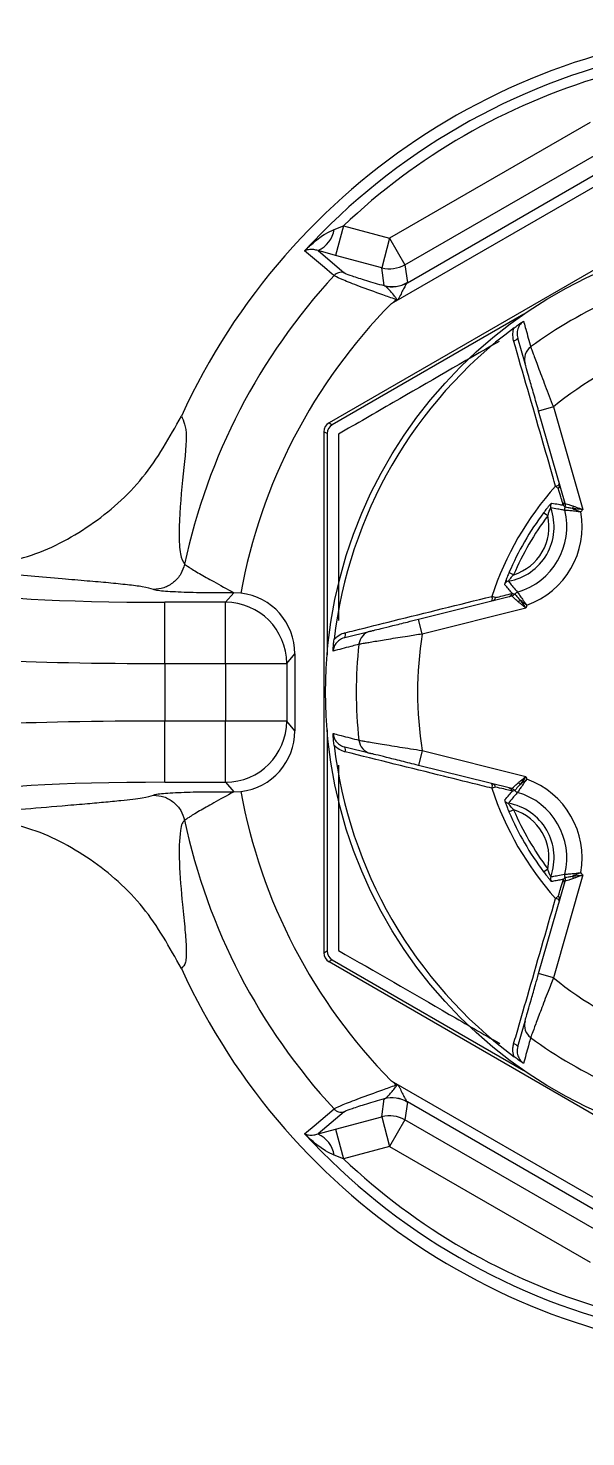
# Model space of a CAD drawing. Extents: x 6 to 134, y 3 to 97.
# Drawn here: x 128.106 to 128.651, y 40.088 to 41.467 of the extents above; entities that cross this region are included whole.
import ezdxf

# ---------------------------------------------------------------- set-up
doc = ezdxf.new("R2010")
doc.units = 0
doc.header["$MEASUREMENT"] = 0
doc.layers.add('OBJECT', color=7, linetype='CONTINUOUS')

msp = doc.modelspace()

# ---------------------------------------------------------------- linework, layer by layer
at = {"layer": 'OBJECT'}
for p, q in [((128.6554, 41.3741), (128.4593, 41.2609)), ((128.4743, 41.2349), (128.6704, 41.3481)), ((128.8416, 41.3351), (128.4, 41.0801)), ((128.7103, 41.3407), (128.4608, 41.1967)), ((128.4766, 41.2173), (128.6845, 41.3374)), ((128.405, 41.2696), (128.4141, 41.273)), ((128.4141, 41.273), (128.4063, 41.2441)), ((128.4141, 41.273), (128.4593, 41.2609)), ((128.4593, 41.2609), (128.4516, 41.2319)), ((128.4593, 41.2609), (128.4743, 41.2349)), ((128.3893, 41.2488), (128.4148, 41.2272)), ((128.4063, 41.2441), (128.3893, 41.2488)), ((128.4516, 41.2319), (128.4063, 41.2441)), ((128.4539, 41.2145), (128.4516, 41.2319)), ((128.4743, 41.2349), (128.4766, 41.2175)), ((128.4541, 41.2144), (128.4539, 41.2145)), ((128.4766, 41.2175), (128.4766, 41.2173)), ((128.4663, 41.2001), (128.4658, 41.2008)), ((128.5906, 41.1866), (128.4031, 41.0783)), ((128.5918, 41.1383), (128.5847, 41.1631)), ((128.6195, 41.0959), (128.6051, 41.0918)), ((128.6311, 41.0012), (128.6051, 41.0918)), ((128.6195, 41.0959), (128.6484, 40.9953)), ((128.395, 41.0715), (128.395, 40.5615)), ((128.3981, 41.0697), (128.395, 41.0715)), ((128.4, 41.0801), (128.4031, 41.0783)), ((128.3981, 41.0697), (128.3981, 40.8532)), ((128.6244, 41.0158), (128.6217, 41.0183)), ((128.614, 40.9892), (128.61, 40.9922)), ((128.6309, 40.9978), (128.6309, 40.9978)), ((128.6311, 41.0012), (128.6311, 41.0011)), ((128.5761, 40.9336), (128.5807, 40.9316)), ((128.3067, 40.914), (128.2987, 40.9046)), ((128.3137, 40.9136), (128.3067, 40.914)), ((128.4875, 40.888), (128.5789, 40.9108)), ((128.5629, 40.9092), (128.5594, 40.9104)), ((128.579, 40.9108), (128.5789, 40.9108)), ((128.5817, 40.9127), (128.5818, 40.9127)), ((128.2392, 40.8447), (128.2392, 40.9046)), ((128.2987, 40.9046), (128.2392, 40.9046)), ((128.2987, 40.8447), (128.2987, 40.9046)), ((128.5926, 40.8988), (128.4911, 40.8735)), ((128.4911, 40.8735), (128.4875, 40.888)), ((128.4155, 40.8701), (128.4405, 40.8763)), ((128.3586, 40.8447), (128.3666, 40.8541)), ((128.3666, 40.8541), (128.3666, 40.7789)), ((128.2392, 40.8447), (128.2987, 40.8447)), ((128.2392, 40.8447), (128.2392, 40.7883)), ((128.2987, 40.8447), (128.2987, 40.7883)), ((128.2987, 40.8447), (128.3586, 40.8447)), ((128.3586, 40.8447), (128.3586, 40.7883)), ((128.2987, 40.7883), (128.2392, 40.7883)), ((128.2392, 40.7284), (128.2392, 40.7883)), ((128.3586, 40.7883), (128.2987, 40.7883)), ((128.2987, 40.7284), (128.2987, 40.7883)), ((128.3666, 40.7789), (128.3586, 40.7883)), ((128.3981, 40.7798), (128.3981, 40.5633)), ((128.4405, 40.7567), (128.4155, 40.7629)), ((128.4911, 40.7595), (128.4875, 40.745)), ((128.4911, 40.7595), (128.5926, 40.7342)), ((128.5789, 40.7222), (128.4875, 40.745)), ((128.2392, 40.7284), (128.2987, 40.7284)), ((128.2987, 40.7284), (128.3067, 40.719)), ((128.3067, 40.719), (128.3137, 40.7194)), ((128.5629, 40.7238), (128.5594, 40.7226)), ((128.5789, 40.7222), (128.579, 40.7222)), ((128.5818, 40.7203), (128.5817, 40.7203)), ((128.5807, 40.7014), (128.5761, 40.6994)), ((128.6051, 40.5412), (128.6311, 40.6318)), ((128.61, 40.6408), (128.614, 40.6438)), ((128.6484, 40.6377), (128.6195, 40.5371)), ((128.6309, 40.6352), (128.6309, 40.6352)), ((128.6311, 40.6319), (128.6311, 40.6318)), ((128.6244, 40.6172), (128.6217, 40.6147)), ((128.395, 40.5615), (128.3981, 40.5633)), ((128.4031, 40.5547), (128.4, 40.5529)), ((128.4, 40.5529), (128.8416, 40.2979)), ((128.4031, 40.5547), (128.5906, 40.4464)), ((128.6195, 40.5371), (128.6051, 40.5412)), ((128.5847, 40.4699), (128.5918, 40.4947)), ((128.4608, 40.4363), (128.7103, 40.2923)), ((128.4658, 40.4322), (128.4663, 40.4329)), ((128.4516, 40.4011), (128.4539, 40.4185)), ((128.4539, 40.4185), (128.4541, 40.4186)), ((128.4766, 40.4155), (128.4743, 40.3981)), ((128.6845, 40.2956), (128.4766, 40.4157)), ((128.4766, 40.4157), (128.4766, 40.4155)), ((128.4148, 40.4058), (128.3893, 40.3842)), ((128.4063, 40.3889), (128.4516, 40.4011)), ((128.4516, 40.4011), (128.4593, 40.3721)), ((128.4743, 40.3981), (128.4593, 40.3721)), ((128.6704, 40.2849), (128.4743, 40.3981)), ((128.3893, 40.3842), (128.4063, 40.3889)), ((128.4063, 40.3889), (128.4141, 40.36)), ((128.4593, 40.3721), (128.4141, 40.36)), ((128.4593, 40.3721), (128.6554, 40.2589)), ((128.4141, 40.36), (128.405, 40.3634))]:
    msp.add_line(p, q, dxfattribs=at)
at = {"layer": 'OBJECT', "flags": 128}
for points in [[(128.4049, 41.2243), (128.403, 41.2259), (128.3956, 41.2322), (128.3761, 41.2486)], [(128.3761, 40.3844), (128.378, 40.386), (128.3855, 40.3923), (128.4049, 40.4087)]]:
    msp.add_lwpolyline(points, dxfattribs=at)
at = {"layer": 'OBJECT'}
msp.add_circle((128.8466, 40.8165), 0.45, dxfattribs=at)
for centre, radius, start, end in [((128.8466, 40.8165), 0.65, 24.5823, 155.4177), ((128.8466, 40.8165), 0.6388, 102.5667, 137.4333), ((128.8466, 40.8165), 0.6289, 106.5431, 133.4569), ((128.378, 41.2737), 0.0273, 294.4858, 351.3723), ((128.8466, 40.8165), 0.6012, 137.2855, 167.9698), ((128.4122, 41.2176), 0.01, 75.4483, 137.4166), ((128.4593, 41.261), 0.03, 255.0672, 299.9328), ((128.4616, 41.2435), 0.03, 255.0672, 299.9328), ((128.4617, 41.2434), 0.03, 255.361, 299.7401), ((128.8466, 40.8165), 0.5417, 135.4189, 169.6766), ((128.8466, 40.8165), 0.42, 113.5827, 126.4173), ((128.8466, 40.8165), 0.4447, 126.6768, 173.3232), ((128.5801, 41.1662), 0.00554, 275.9088, 325.8751), ((128.6062, 41.1424), 0.015, 126.3289, 195.9753), ((128.8466, 40.8165), 0.36, 110.8963, 129.1037), ((128.8466, 40.8165), 0.3022, 138.1041, 161.8959), ((128.621, 41.0238), 0.00556, 276.6771, 323.8488), ((128.6207, 41.0192), 0.00499, 318.0494, 15.9916), ((128.6254, 41.0028), 0.00499, 319.8409, 15.992), ((128.5661, 40.9785), 0.0541, 280.0798, 19.9202), ((128.8466, 40.8165), 0.2948, 143.404, 156.596), ((128.5661, 40.9785), 0.0491, 287.2936, 12.7064), ((128.8466, 40.8165), 0.2898, 143.404, 156.596), ((128.5661, 40.9785), 0.0665, 285.9657, 14.0343), ((128.5661, 40.9785), 0.0815, 289.7036, 10.2964), ((128.6217, 40.9986), 0.005, 141.0579, 199.8783), ((128.6355, 40.9958), 0.005, 156.5337, 193.9965), ((128.6263, 40.9998), 0.00499, 336.3014, 15.9936), ((128.6263, 40.9998), 0.005, 336.5431, 15.9647), ((128.6289, 40.9997), 0.0102, 340.4693, 354.7023), ((128.8466, 40.8165), 0.267, 137.9465, 138.617), ((128.5765, 40.9203), 0.005, 100.1217, 158.9421), ((128.5543, 40.9082), 0.00556, 336.1512, 23.3229), ((128.5582, 40.9108), 0.00499, 284.0084, 341.9506), ((128.5747, 40.9149), 0.00499, 284.008, 340.1591), ((128.5777, 40.9157), 0.00499, 284.0064, 323.6986), ((128.5777, 40.9157), 0.005, 284.0353, 323.4569), ((128.5858, 40.9097), 0.005, 106.0035, 143.4663), ((128.5791, 40.9134), 0.0102, 305.2977, 319.5307), ((128.2985, 40.8445), 0.0601, 0.2283, 89.8001), ((128.8466, 40.8165), 0.267, 161.383, 162.0535), ((128.4105, 40.8725), 0.00554, 334.1249, 24.0912), ((128.4442, 40.8618), 0.015, 104.0247, 173.6711), ((128.8466, 40.8165), 0.36, 170.8963, 189.1037), ((128.8466, 40.8165), 0.42, 173.5827, 186.4173), ((128.2985, 40.7886), 0.0601, 270.1999, 359.7717), ((128.4442, 40.7712), 0.015, 186.3289, 255.9753), ((128.8466, 40.8165), 0.4447, 186.6768, 233.3232), ((128.4105, 40.7605), 0.00554, 335.9088, 25.8751), ((128.5582, 40.7222), 0.00499, 18.0494, 75.9916), ((128.5543, 40.7248), 0.00556, 336.6771, 23.8488), ((128.5791, 40.7196), 0.0102, 40.4693, 54.7023), ((128.8466, 40.8165), 0.267, 197.9465, 198.617), ((128.5661, 40.6546), 0.0815, 349.7036, 70.2964), ((128.8466, 40.8165), 0.5417, 190.3234, 224.5811), ((128.8466, 40.8165), 0.3022, 198.1041, 221.8959), ((128.5747, 40.7181), 0.00499, 19.8409, 75.992), ((128.5777, 40.7173), 0.00499, 36.3014, 75.9936), ((128.5777, 40.7173), 0.005, 36.5431, 75.9647), ((128.5858, 40.7233), 0.005, 216.5337, 253.9965), ((128.5661, 40.6546), 0.0665, 345.9657, 74.0343), ((128.5765, 40.7127), 0.005, 201.0579, 259.8783), ((128.5661, 40.6546), 0.0541, 340.0798, 79.9202), ((128.8466, 40.8165), 0.2948, 203.404, 216.596), ((128.5661, 40.6546), 0.0491, 347.2936, 72.7064), ((128.8466, 40.8165), 0.2898, 203.404, 216.596), ((128.8466, 40.8165), 0.6012, 192.0302, 222.7145), ((128.6217, 40.6344), 0.005, 160.1217, 218.9421), ((128.6254, 40.6302), 0.00499, 344.008, 40.1591), ((128.6355, 40.6372), 0.005, 166.0035, 203.4663), ((128.6263, 40.6332), 0.005, 344.0353, 23.4569), ((128.6263, 40.6332), 0.00499, 344.0064, 23.6986), ((128.6289, 40.6333), 0.0102, 5.2977, 19.5307), ((128.8466, 40.8165), 0.267, 221.383, 222.0535), ((128.6207, 40.6138), 0.00499, 344.0084, 41.9506), ((128.621, 40.6092), 0.00556, 36.1512, 83.3229), ((128.8466, 40.8165), 0.65, 204.5823, 335.4177), ((128.8466, 40.8165), 0.36, 230.8963, 249.1037), ((128.8466, 41.5165), 3.0068, 199.6027, 266.1975), ((128.6062, 40.4906), 0.015, 164.0247, 233.6711), ((128.5801, 40.4668), 0.00554, 34.1249, 84.0912), ((128.8466, 40.8165), 0.42, 233.5827, 246.4173), ((128.4616, 40.3895), 0.03, 60.0672, 104.9328), ((128.4617, 40.3896), 0.03, 60.2599, 104.639), ((128.4122, 40.4154), 0.01, 222.5834, 284.5517), ((128.4593, 40.372), 0.03, 60.0672, 104.9328), ((128.8466, 40.8165), 0.6388, 222.5667, 257.4333), ((128.378, 40.3593), 0.0273, 8.6277, 65.5142), ((128.8466, 40.8165), 0.6289, 226.5431, 253.4569)]:
    msp.add_arc(centre, radius, start, end, dxfattribs=at)
for centre, major_axis, ratio, start_param, end_param in [((128.405, 41.0715), (-0.00866, 0.005), 0.999949, 5.759609, 6.806762), ((128.4081, 41.0697), (-0.00866, 0.005), 0.999949, 5.759609, 6.806762), ((128.2392, 40.9162), (0.19, 0), 0.061163, 3.193953, 4.712389), ((128.3065, 40.8539), (0.0392, 0.0457), 0.996772, 5.42245, 6.873335), ((128.2392, 40.8563), (0.25, 0), 0.046484, 3.193953, 4.712389), ((128.2392, 40.7767), (0.25, 0), 0.046484, 1.570796, 3.089233), ((128.3065, 40.7791), (0.0392, -0.0457), 0.996772, 5.693036, 7.143921), ((128.2392, 40.7168), (0.19, 0), 0.061163, 1.570796, 3.089233), ((128.405, 40.5615), (-0.00866, -0.005), 0.999949, 5.759609, 6.806762), ((128.4081, 40.5633), (-0.00866, -0.005), 0.999949, 5.759609, 6.806762)]:
    msp.add_ellipse(centre, major_axis=major_axis, ratio=ratio, start_param=start_param, end_param=end_param, dxfattribs=at)
for points, knots in [([(128.3761, 41.2486), (128.3762, 41.2487), (128.3792, 41.2517), (128.3857, 41.2576), (128.3951, 41.2649), (128.4022, 41.2682), (128.405, 41.2696)], [0, 0, 0, 0, 0.006878, 0.354289, 0.740857, 1, 1, 1, 1]), ([(128.3893, 41.2488), (128.3878, 41.2492), (128.3841, 41.2501), (128.38, 41.2498), (128.3773, 41.2491), (128.3762, 41.2486), (128.3761, 41.2486)], [0, 0, 0, 0, 0.2541603, 0.6413999, 0.9929433, 1, 1, 1, 1]), ([(128.4658, 41.2008), (128.4656, 41.2009), (128.4612, 41.2024), (128.4486, 41.2069), (128.4296, 41.2138), (128.4132, 41.2202), (128.4064, 41.2233), (128.4052, 41.2241), (128.4049, 41.2243)], [0, 0, 0, 0, 0.008302, 0.15352, 0.438825, 0.698284, 0.923791, 1, 1, 1, 1]), ([(128.4148, 41.2272), (128.415, 41.2271), (128.416, 41.2264), (128.4221, 41.2241), (128.4357, 41.2197), (128.4479, 41.2162), (128.4539, 41.2145)], [0, 0, 0, 0, 0.0927427, 0.3680565, 0.6884077, 1, 1, 1, 1]), ([(128.4658, 41.2008), (128.4659, 41.2008), (128.466, 41.2008), (128.4661, 41.2008), (128.4661, 41.2009), (128.4662, 41.201), (128.4662, 41.2011), (128.466, 41.2015), (128.4651, 41.2029), (128.4627, 41.206), (128.4592, 41.2101), (128.4561, 41.2132), (128.4547, 41.2141), (128.4541, 41.2144)], [0, 0, 0, 0, 0.006251, 0.010873, 0.014164, 0.017464, 0.021803, 0.032032, 0.073944, 0.240397, 0.569572, 0.838891, 1, 1, 1, 1]), ([(128.4766, 41.2173), (128.4763, 41.217), (128.4756, 41.2163), (128.4739, 41.2133), (128.4716, 41.2089), (128.4696, 41.2046), (128.4681, 41.2017), (128.4672, 41.2007), (128.4667, 41.2003), (128.4665, 41.2002), (128.4663, 41.2001)], [0, 0, 0, 0, 0.122284, 0.317428, 0.550884, 0.808436, 0.924596, 0.961092, 0.979105, 1, 1, 1, 1]), ([(128.4608, 41.1967), (128.4612, 41.197), (128.4629, 41.1984), (128.4645, 41.1997), (128.4658, 41.2008)], [0, 0, 0, 0, 0.220699, 1, 1, 1, 1]), ([(128.4663, 41.2001), (128.4648, 41.1992), (128.463, 41.198), (128.4612, 41.1969), (128.4608, 41.1967)], [0, 0, 0, 0, 0.813974, 1, 1, 1, 1]), ([(128.5806, 41.1607), (128.5802, 41.163), (128.5794, 41.1672), (128.5805, 41.1713), (128.581, 41.1732)], [0, 0, 0, 0, 0.552199, 1, 1, 1, 1]), ([(128.581, 41.1732), (128.5824, 41.1742), (128.5856, 41.1765), (128.5886, 41.1786), (128.5903, 41.1797), (128.5904, 41.1797)], [0, 0, 0, 0, 0.417944, 0.987082, 1, 1, 1, 1]), ([(128.5904, 41.1797), (128.5896, 41.1791), (128.5874, 41.1774), (128.585, 41.1735), (128.5837, 41.1683), (128.5843, 41.1648), (128.5847, 41.1631)], [0, 0, 0, 0, 0.156476, 0.428039, 0.712633, 1, 1, 1, 1]), ([(128.5904, 41.1797), (128.5905, 41.1793), (128.5912, 41.1766), (128.5935, 41.1682), (128.5957, 41.1603), (128.5973, 41.1545)], [0, 0, 0, 0, 0.056184, 0.311886, 1, 1, 1, 1]), ([(128.5664, 41.1599), (128.5317, 41.1399), (128.4789, 41.1094), (128.427, 41.0794), (128.4091, 41.0691)], [0, 0, 0, 0, 0.656517, 1, 1, 1, 1]), ([(128.6217, 41.0183), (128.6208, 41.0214), (128.6163, 41.037), (128.6026, 41.0846), (128.5898, 41.1288), (128.5806, 41.1607)], [0, 0, 0, 0, 0.065603, 0.328016, 1, 1, 1, 1]), ([(128.5973, 41.1545), (128.5974, 41.1543), (128.5976, 41.1536), (128.5995, 41.1485), (128.6044, 41.1354), (128.6114, 41.1169), (128.6168, 41.1029), (128.6195, 41.0959)], [0, 0, 0, 0, 0.06206, 0.280895, 0.514816, 0.758819, 1, 1, 1, 1]), ([(128.6051, 41.0918), (128.6035, 41.0973), (128.6003, 41.1085), (128.5961, 41.1232), (128.5931, 41.1335), (128.592, 41.1376), (128.5918, 41.1381), (128.5918, 41.1383)], [0, 0, 0, 0, 0.244965, 0.490375, 0.723034, 0.938923, 1, 1, 1, 1]), ([(128.039, 40.9378), (128.0613, 40.9403), (128.1059, 40.9455), (128.1673, 40.9777), (128.2207, 41.0243), (128.2439, 41.066), (128.2555, 41.0869)], [0, 0, 0, 0, 0.249632, 0.499592, 0.749409, 1, 1, 1, 1]), ([(128.2555, 41.0869), (128.2578, 41.0819), (128.2624, 41.0717), (128.2561, 41.0245), (128.2528, 40.9802), (128.2538, 40.9498), (128.257, 40.9444), (128.2586, 40.9418)], [0, 0, 0, 0, 0.239384, 0.493145, 0.754611, 0.880287, 1, 1, 1, 1]), ([(128.4091, 41.0691), (128.4091, 41.0275), (128.4091, 40.9671), (128.4091, 40.9058), (128.4091, 40.8868)], [0, 0, 0, 0, 0.6890601, 1, 1, 1, 1]), ([(128.6292, 40.9996), (128.6292, 40.9997), (128.629, 41.0004), (128.6282, 41.0032), (128.6266, 41.0085), (128.6252, 41.0132), (128.6244, 41.0158)], [0, 0, 0, 0, 0.024416, 0.122079, 0.512732, 1, 1, 1, 1]), ([(128.6178, 41.0017), (128.6177, 41.0017), (128.6176, 41.0017), (128.617, 41.001), (128.6153, 40.9991), (128.6128, 40.996), (128.611, 40.9936), (128.61, 40.9922)], [0, 0, 0, 0, 0.056803, 0.249162, 0.475339, 0.701406, 1, 1, 1, 1]), ([(128.614, 40.9892), (128.6144, 40.9904), (128.615, 40.9923), (128.6158, 40.9946), (128.6163, 40.9957), (128.6166, 40.9964), (128.6168, 40.9967), (128.6169, 40.9969), (128.6169, 40.9969), (128.6169, 40.9969)], [0, 0, 0, 0, 0.34673, 0.581129, 0.720204, 0.790705, 0.905611, 0.953256, 1, 1, 1, 1]), ([(128.6306, 40.9946), (128.6299, 40.9947), (128.6276, 40.9952), (128.6231, 40.996), (128.6192, 40.9966), (128.6169, 40.9969)], [0, 0, 0, 0, 0.153014, 0.506934, 1, 1, 1, 1]), ([(128.6178, 41.0017), (128.6201, 41.0013), (128.6239, 41.0007), (128.6277, 40.9999), (128.6292, 40.9996)], [0, 0, 0, 0, 0.5981841, 1, 1, 1, 1]), ([(128.6309, 40.9978), (128.6304, 40.9983), (128.6298, 40.999), (128.6293, 40.9995), (128.6292, 40.9996)], [0, 0, 0, 0, 0.849802, 1, 1, 1, 1]), ([(128.6463, 40.993), (128.6462, 40.993), (128.6462, 40.993), (128.6461, 40.993), (128.6459, 40.9931), (128.6455, 40.9931), (128.6447, 40.9932), (128.6429, 40.9934), (128.6395, 40.9938), (128.636, 40.9942), (128.6329, 40.9944), (128.6311, 40.9945), (128.6308, 40.9946), (128.6306, 40.9946)], [0, 0, 0, 0, 0.007067, 0.008531, 0.013729, 0.028139, 0.057805, 0.119651, 0.255243, 0.503841, 0.641027, 0.838394, 1, 1, 1, 1]), ([(128.6386, 40.9963), (128.6383, 40.9963), (128.6366, 40.9967), (128.634, 40.9972), (128.6315, 40.9977), (128.6311, 40.9977), (128.6309, 40.9978)], [0, 0, 0, 0, 0.061214, 0.387729, 0.695884, 1, 1, 1, 1]), ([(128.6311, 41.0011), (128.6313, 41.0011), (128.6318, 41.001), (128.6345, 41.0003), (128.6372, 40.9994), (128.6388, 40.9988), (128.6391, 40.9987)], [0, 0, 0, 0, 0.3024, 0.609801, 0.937989, 1, 1, 1, 1]), ([(128.6386, 40.9963), (128.6393, 40.996), (128.6409, 40.9953), (128.6431, 40.9944), (128.6448, 40.9937), (128.6455, 40.9933), (128.6459, 40.9932), (128.6461, 40.9931), (128.6462, 40.9931), (128.6462, 40.993), (128.6463, 40.993)], [0, 0, 0, 0, 0.315172, 0.674072, 0.841266, 0.92242, 0.962073, 0.977142, 0.981068, 1, 1, 1, 1]), ([(128.6484, 40.9953), (128.6483, 40.9954), (128.646, 40.9956), (128.6425, 40.9959), (128.6395, 40.9962), (128.6386, 40.9963)], [0, 0, 0, 0, 0.018348, 0.69417, 1, 1, 1, 1]), ([(128.6391, 40.9987), (128.64, 40.9984), (128.6429, 40.9974), (128.6461, 40.9962), (128.6483, 40.9954), (128.6484, 40.9953)], [0, 0, 0, 0, 0.306093, 0.981681, 1, 1, 1, 1]), ([(128.2283, 40.9171), (128.2253, 40.918), (128.22, 40.9196), (128.2028, 40.9217), (128.1844, 40.9236), (128.1626, 40.9255), (128.1369, 40.9276), (128.1083, 40.93), (128.0796, 40.9326), (128.055, 40.9351), (128.044, 40.9369), (128.039, 40.9378)], [0, 0, 0, 0, 0.115434, 0.204199, 0.296296, 0.390311, 0.496175, 0.628006, 0.757037, 0.887489, 1, 1, 1, 1]), ([(128.2586, 40.9418), (128.2576, 40.9385), (128.2554, 40.9318), (128.2481, 40.9237), (128.2387, 40.9182), (128.2317, 40.9174), (128.2283, 40.9171)], [0, 0, 0, 0, 0.242686, 0.5, 0.757314, 1, 1, 1, 1]), ([(128.2586, 40.9418), (128.2597, 40.941), (128.2622, 40.9393), (128.2724, 40.9331), (128.2876, 40.9245), (128.3, 40.9177), (128.3067, 40.914)], [0, 0, 0, 0, 0.2212488, 0.4759428, 0.7138798, 1, 1, 1, 1]), ([(128.5761, 40.9336), (128.5755, 40.9321), (128.5744, 40.9296), (128.5732, 40.9263), (128.5723, 40.924), (128.5718, 40.9225), (128.5718, 40.9222), (128.5718, 40.9221)], [0, 0, 0, 0, 0.273331, 0.47686, 0.65651, 0.828448, 1, 1, 1, 1]), ([(128.5794, 40.9132), (128.5784, 40.9144), (128.5762, 40.9168), (128.5737, 40.9198), (128.5722, 40.9216), (128.5718, 40.9221)], [0, 0, 0, 0, 0.401816, 0.831187, 1, 1, 1, 1]), ([(128.5756, 40.9252), (128.5756, 40.9253), (128.5756, 40.9253), (128.5758, 40.9257), (128.5762, 40.9263), (128.5772, 40.9275), (128.5787, 40.9294), (128.5799, 40.9308), (128.5807, 40.9316)], [0, 0, 0, 0, 0.118661, 0.142604, 0.293282, 0.465512, 0.680632, 1, 1, 1, 1]), ([(128.5756, 40.9252), (128.576, 40.9247), (128.5774, 40.9229), (128.5803, 40.9193), (128.5829, 40.9163), (128.5844, 40.9145)], [0, 0, 0, 0, 0.139147, 0.493066, 1, 1, 1, 1]), ([(128.3067, 40.914), (128.3029, 40.9139), (128.2952, 40.9138), (128.2826, 40.9138), (128.27, 40.9139), (128.2577, 40.9143), (128.2466, 40.9148), (128.2376, 40.9154), (128.2308, 40.9162), (128.2291, 40.9168), (128.2283, 40.9171)], [0, 0, 0, 0, 0.112477, 0.225058, 0.347499, 0.470285, 0.600653, 0.730922, 0.866007, 1, 1, 1, 1]), ([(128.4155, 40.8747), (128.4187, 40.8755), (128.4344, 40.8794), (128.4822, 40.8913), (128.5271, 40.9024), (128.5594, 40.9104)], [0, 0, 0, 0, 0.065603, 0.328016, 1, 1, 1, 1]), ([(128.5629, 40.9092), (128.5631, 40.9093), (128.5637, 40.9094), (128.5665, 40.9101), (128.5718, 40.9114), (128.5767, 40.9126), (128.5794, 40.9132)], [0, 0, 0, 0, 0.024416, 0.122079, 0.512732, 1, 1, 1, 1]), ([(128.585, 40.9051), (128.5848, 40.9053), (128.5835, 40.9064), (128.5814, 40.9084), (128.5794, 40.9103), (128.5791, 40.9107), (128.579, 40.9108)], [0, 0, 0, 0, 0.062329, 0.390489, 0.697879, 1, 1, 1, 1]), ([(128.5794, 40.9132), (128.5795, 40.9132), (128.58, 40.9131), (128.5808, 40.9129), (128.5815, 40.9127), (128.5817, 40.9127)], [0, 0, 0, 0, 0.149392, 0.746961, 1, 1, 1, 1]), ([(128.5818, 40.9127), (128.5819, 40.9125), (128.5822, 40.9122), (128.5838, 40.9102), (128.5856, 40.9082), (128.5867, 40.907), (128.5869, 40.9068)], [0, 0, 0, 0, 0.3038357, 0.6119805, 0.9384727, 1, 1, 1, 1]), ([(128.5844, 40.9145), (128.5845, 40.9144), (128.5847, 40.9141), (128.5857, 40.9126), (128.5874, 40.9101), (128.5895, 40.9072), (128.5915, 40.9044), (128.5926, 40.903), (128.5931, 40.9024), (128.5933, 40.9021), (128.5934, 40.9019), (128.5935, 40.9018), (128.5935, 40.9018), (128.5936, 40.9017)], [0, 0, 0, 0, 0.161606, 0.358973, 0.496159, 0.744757, 0.880349, 0.942195, 0.971861, 0.986271, 0.991469, 0.992933, 1, 1, 1, 1]), ([(128.5936, 40.9017), (128.5935, 40.9018), (128.5935, 40.9018), (128.5934, 40.9019), (128.5933, 40.902), (128.5929, 40.9022), (128.5923, 40.9027), (128.5908, 40.9038), (128.5889, 40.9052), (128.5875, 40.9063), (128.5869, 40.9068)], [0, 0, 0, 0, 0.018932, 0.022858, 0.037927, 0.07758, 0.158734, 0.325928, 0.684828, 1, 1, 1, 1]), ([(128.5869, 40.9068), (128.5874, 40.906), (128.5892, 40.9035), (128.5912, 40.9007), (128.5926, 40.8988), (128.5926, 40.8988)], [0, 0, 0, 0, 0.30583, 0.981652, 1, 1, 1, 1]), ([(128.5926, 40.8988), (128.5926, 40.8988), (128.5916, 40.8996), (128.5898, 40.9011), (128.5877, 40.9029), (128.5861, 40.9042), (128.5854, 40.9048), (128.585, 40.9051)], [0, 0, 0, 0, 0.018279, 0.352351, 0.694363, 0.846736, 1, 1, 1, 1]), ([(128.4405, 40.8763), (128.4413, 40.8765), (128.4427, 40.8769), (128.4507, 40.8789), (128.4622, 40.8817), (128.4751, 40.8849), (128.4838, 40.8871), (128.4875, 40.888)], [0, 0, 0, 0, 0.204174, 0.408136, 0.617898, 0.840881, 1, 1, 1, 1]), ([(128.4155, 40.8701), (128.4152, 40.87), (128.4133, 40.8695), (128.4101, 40.8679), (128.4066, 40.8644), (128.4045, 40.8605), (128.4041, 40.8579), (128.4039, 40.8568)], [0, 0, 0, 0, 0.04523, 0.320614, 0.582247, 0.835519, 1, 1, 1, 1]), ([(128.4039, 40.8568), (128.4039, 40.8569), (128.4041, 40.8589), (128.4043, 40.8626), (128.4047, 40.8665), (128.4049, 40.8682)], [0, 0, 0, 0, 0.012918, 0.582056, 1, 1, 1, 1]), ([(128.4049, 40.8682), (128.4061, 40.8694), (128.4088, 40.8721), (128.4127, 40.874), (128.4152, 40.8747), (128.4155, 40.8747)], [0, 0, 0, 0, 0.3836445, 0.9133648, 1, 1, 1, 1]), ([(128.4911, 40.8735), (128.4887, 40.8731), (128.4839, 40.8724), (128.4759, 40.8711), (128.4671, 40.8697), (128.4581, 40.8683), (128.4501, 40.8669), (128.4432, 40.8658), (128.4375, 40.8648), (128.4333, 40.8641), (128.4303, 40.8636), (128.4296, 40.8635), (128.4293, 40.8634)], [0, 0, 0, 0, 0.077637, 0.156233, 0.26521, 0.377025, 0.480589, 0.586783, 0.688371, 0.792643, 0.894876, 1, 1, 1, 1]), ([(128.4293, 40.8634), (128.4287, 40.8633), (128.426, 40.8626), (128.4176, 40.8604), (128.4097, 40.8583), (128.4039, 40.8568)], [0, 0, 0, 0, 0.063926, 0.319628, 1, 1, 1, 1]), ([(128.4039, 40.7762), (128.4041, 40.7752), (128.4045, 40.7725), (128.4066, 40.7686), (128.4101, 40.7651), (128.4133, 40.7635), (128.4152, 40.763), (128.4155, 40.7629)], [0, 0, 0, 0, 0.1644813, 0.4177532, 0.6793858, 0.9547699, 1, 1, 1, 1]), ([(128.4039, 40.7762), (128.4044, 40.7761), (128.407, 40.7754), (128.4155, 40.7732), (128.4235, 40.7711), (128.4293, 40.7696)], [0, 0, 0, 0, 0.056184, 0.311886, 1, 1, 1, 1]), ([(128.4049, 40.7648), (128.4047, 40.7665), (128.4043, 40.7704), (128.4041, 40.7741), (128.4039, 40.7761), (128.4039, 40.7762)], [0, 0, 0, 0, 0.4179439, 0.9870817, 1, 1, 1, 1]), ([(128.4293, 40.7696), (128.4294, 40.7695), (128.4299, 40.7695), (128.432, 40.7691), (128.4361, 40.7684), (128.4421, 40.7674), (128.4498, 40.7661), (128.4589, 40.7646), (128.469, 40.763), (128.4799, 40.7612), (128.4873, 40.7601), (128.4911, 40.7595)], [0, 0, 0, 0, 0.061832, 0.169575, 0.2807, 0.395769, 0.514719, 0.634755, 0.758816, 0.877611, 1, 1, 1, 1]), ([(128.4155, 40.7583), (128.4152, 40.7583), (128.4127, 40.759), (128.4088, 40.7609), (128.4061, 40.7636), (128.4049, 40.7648)], [0, 0, 0, 0, 0.086635, 0.616356, 1, 1, 1, 1]), ([(128.5594, 40.7226), (128.5562, 40.7234), (128.5405, 40.7273), (128.4924, 40.7392), (128.4477, 40.7503), (128.4155, 40.7583)], [0, 0, 0, 0, 0.0656029, 0.3280162, 1, 1, 1, 1]), ([(128.4875, 40.745), (128.4818, 40.7464), (128.4706, 40.7492), (128.4558, 40.7529), (128.4453, 40.7555), (128.4412, 40.7565), (128.4407, 40.7567), (128.4405, 40.7567)], [0, 0, 0, 0, 0.244965, 0.490375, 0.723034, 0.938923, 1, 1, 1, 1]), ([(128.4091, 40.7453), (128.4091, 40.7269), (128.4091, 40.666), (128.4091, 40.6059), (128.4091, 40.5639)], [0, 0, 0, 0, 0.301747, 1, 1, 1, 1]), ([(128.579, 40.7222), (128.5791, 40.7223), (128.5794, 40.7227), (128.5814, 40.7246), (128.5835, 40.7266), (128.5848, 40.7277), (128.585, 40.7279)], [0, 0, 0, 0, 0.3024, 0.609801, 0.937989, 1, 1, 1, 1]), ([(128.5936, 40.7313), (128.5935, 40.7312), (128.5935, 40.7312), (128.5934, 40.7311), (128.5933, 40.7309), (128.5931, 40.7306), (128.5926, 40.73), (128.5915, 40.7286), (128.5895, 40.7258), (128.5874, 40.7229), (128.5857, 40.7204), (128.5847, 40.7189), (128.5845, 40.7186), (128.5844, 40.7185)], [0, 0, 0, 0, 0.007067, 0.008531, 0.013729, 0.028139, 0.057805, 0.119651, 0.255243, 0.503841, 0.641027, 0.838394, 1, 1, 1, 1]), ([(128.585, 40.7279), (128.5858, 40.7285), (128.5881, 40.7305), (128.5907, 40.7327), (128.5926, 40.7342), (128.5926, 40.7342)], [0, 0, 0, 0, 0.306093, 0.981681, 1, 1, 1, 1]), ([(128.5926, 40.7342), (128.5926, 40.7342), (128.5912, 40.7323), (128.5892, 40.7295), (128.5874, 40.727), (128.5869, 40.7262)], [0, 0, 0, 0, 0.018348, 0.69417, 1, 1, 1, 1]), ([(128.5869, 40.7262), (128.5875, 40.7267), (128.5889, 40.7278), (128.5908, 40.7292), (128.5923, 40.7303), (128.5929, 40.7308), (128.5933, 40.731), (128.5934, 40.7311), (128.5935, 40.7312), (128.5935, 40.7312), (128.5936, 40.7313)], [0, 0, 0, 0, 0.315172, 0.674072, 0.841266, 0.92242, 0.962073, 0.977142, 0.981068, 1, 1, 1, 1]), ([(128.039, 40.6952), (128.0463, 40.6964), (128.0617, 40.6988), (128.098, 40.7021), (128.1325, 40.705), (128.1602, 40.7073), (128.1796, 40.709), (128.1994, 40.7109), (128.2191, 40.7132), (128.2253, 40.715), (128.2283, 40.7159)], [0, 0, 0, 0, 0.1538204, 0.3254596, 0.5037815, 0.6000056, 0.6818576, 0.7631212, 0.8845433, 1, 1, 1, 1]), ([(128.2283, 40.7159), (128.2291, 40.7162), (128.2308, 40.7168), (128.2376, 40.7176), (128.2466, 40.7182), (128.2577, 40.7187), (128.27, 40.7191), (128.2826, 40.7192), (128.2952, 40.7192), (128.3029, 40.7191), (128.3067, 40.719)], [0, 0, 0, 0, 0.133882, 0.269072, 0.399128, 0.52971, 0.652295, 0.774937, 0.887429, 1, 1, 1, 1]), ([(128.2283, 40.7159), (128.2317, 40.7156), (128.2387, 40.7148), (128.2481, 40.7093), (128.2554, 40.7012), (128.2576, 40.6945), (128.2586, 40.6912)], [0, 0, 0, 0, 0.242686, 0.5, 0.757314, 1, 1, 1, 1]), ([(128.3067, 40.719), (128.3, 40.7153), (128.2876, 40.7085), (128.2724, 40.6999), (128.2622, 40.6937), (128.2597, 40.692), (128.2586, 40.6912)], [0, 0, 0, 0, 0.286098, 0.524057, 0.778734, 1, 1, 1, 1]), ([(128.5794, 40.7198), (128.5793, 40.7198), (128.5786, 40.72), (128.5757, 40.7207), (128.5704, 40.722), (128.5656, 40.7231), (128.5629, 40.7238)], [0, 0, 0, 0, 0.024416, 0.122079, 0.512732, 1, 1, 1, 1]), ([(128.5718, 40.7109), (128.5733, 40.7127), (128.5758, 40.7157), (128.5784, 40.7186), (128.5794, 40.7198)], [0, 0, 0, 0, 0.598184, 1, 1, 1, 1]), ([(128.5844, 40.7185), (128.5839, 40.7179), (128.5824, 40.7162), (128.5794, 40.7127), (128.577, 40.7096), (128.5756, 40.7078)], [0, 0, 0, 0, 0.153014, 0.506934, 1, 1, 1, 1]), ([(128.5817, 40.7203), (128.581, 40.7202), (128.5802, 40.72), (128.5795, 40.7198), (128.5794, 40.7198)], [0, 0, 0, 0, 0.849802, 1, 1, 1, 1]), ([(128.5869, 40.7262), (128.5867, 40.726), (128.5856, 40.7248), (128.5838, 40.7228), (128.5822, 40.7208), (128.5819, 40.7205), (128.5818, 40.7203)], [0, 0, 0, 0, 0.061214, 0.387729, 0.695884, 1, 1, 1, 1]), ([(128.5718, 40.7109), (128.5718, 40.7109), (128.5718, 40.7108), (128.572, 40.7099), (128.5729, 40.7075), (128.5743, 40.7038), (128.5754, 40.701), (128.5761, 40.6994)], [0, 0, 0, 0, 0.056803, 0.249162, 0.475339, 0.701406, 1, 1, 1, 1]), ([(128.5807, 40.7014), (128.5799, 40.7023), (128.5785, 40.7038), (128.577, 40.7057), (128.5763, 40.7067), (128.5758, 40.7073), (128.5756, 40.7076), (128.5756, 40.7078), (128.5756, 40.7078), (128.5756, 40.7078)], [0, 0, 0, 0, 0.34673, 0.581129, 0.720204, 0.790705, 0.905611, 0.953256, 1, 1, 1, 1]), ([(128.2555, 40.5461), (128.244, 40.5669), (128.2209, 40.6085), (128.1676, 40.6551), (128.1061, 40.6875), (128.0614, 40.6926), (128.039, 40.6952)], [0, 0, 0, 0, 0.2494679, 0.4993192, 0.7491667, 1, 1, 1, 1]), ([(128.2586, 40.6912), (128.2578, 40.6903), (128.256, 40.6886), (128.2534, 40.6769), (128.2529, 40.649), (128.2561, 40.6128), (128.2591, 40.5843), (128.2605, 40.565), (128.2602, 40.5509), (128.2571, 40.5477), (128.2555, 40.5461)], [0, 0, 0, 0, 0.057194, 0.119847, 0.300985, 0.50649, 0.642071, 0.760177, 0.881305, 1, 1, 1, 1]), ([(128.61, 40.6408), (128.6109, 40.6395), (128.6126, 40.6373), (128.6148, 40.6346), (128.6163, 40.6327), (128.6174, 40.6315), (128.6177, 40.6314), (128.6178, 40.6313)], [0, 0, 0, 0, 0.273331, 0.47686, 0.65651, 0.828448, 1, 1, 1, 1]), ([(128.6169, 40.6361), (128.6169, 40.6362), (128.6169, 40.6362), (128.6167, 40.6365), (128.6164, 40.6372), (128.6157, 40.6387), (128.6149, 40.6409), (128.6143, 40.6427), (128.614, 40.6438)], [0, 0, 0, 0, 0.118661, 0.142604, 0.293282, 0.465512, 0.680632, 1, 1, 1, 1]), ([(128.6169, 40.6361), (128.6176, 40.6362), (128.6199, 40.6365), (128.6244, 40.6372), (128.6283, 40.638), (128.6306, 40.6384)], [0, 0, 0, 0, 0.139147, 0.493066, 1, 1, 1, 1]), ([(128.6292, 40.6334), (128.6277, 40.6331), (128.6246, 40.6325), (128.6207, 40.6318), (128.6184, 40.6314), (128.6178, 40.6313)], [0, 0, 0, 0, 0.401816, 0.831187, 1, 1, 1, 1]), ([(128.6244, 40.6172), (128.6245, 40.6173), (128.6247, 40.618), (128.6255, 40.6207), (128.627, 40.626), (128.6285, 40.6308), (128.6292, 40.6334)], [0, 0, 0, 0, 0.024416, 0.122079, 0.512732, 1, 1, 1, 1]), ([(128.6292, 40.6334), (128.6293, 40.6335), (128.6297, 40.6339), (128.6302, 40.6345), (128.6307, 40.635), (128.6309, 40.6352)], [0, 0, 0, 0, 0.149392, 0.746961, 1, 1, 1, 1]), ([(128.6306, 40.6384), (128.6308, 40.6384), (128.6311, 40.6385), (128.6329, 40.6386), (128.636, 40.6388), (128.6395, 40.6392), (128.6429, 40.6396), (128.6447, 40.6398), (128.6455, 40.6399), (128.6459, 40.6399), (128.6461, 40.64), (128.6462, 40.64), (128.6462, 40.64), (128.6463, 40.64)], [0, 0, 0, 0, 0.161606, 0.358973, 0.496159, 0.744757, 0.880349, 0.942195, 0.971861, 0.986271, 0.991469, 0.992933, 1, 1, 1, 1]), ([(128.6309, 40.6352), (128.6311, 40.6353), (128.6315, 40.6353), (128.634, 40.6358), (128.6366, 40.6363), (128.6383, 40.6367), (128.6386, 40.6367)], [0, 0, 0, 0, 0.303836, 0.61198, 0.938473, 1, 1, 1, 1]), ([(128.6391, 40.6343), (128.6388, 40.6342), (128.6372, 40.6336), (128.6345, 40.6327), (128.6318, 40.632), (128.6313, 40.6319), (128.6311, 40.6319)], [0, 0, 0, 0, 0.062329, 0.390489, 0.697879, 1, 1, 1, 1]), ([(128.6463, 40.64), (128.6462, 40.64), (128.6462, 40.6399), (128.6461, 40.6399), (128.6459, 40.6398), (128.6455, 40.6397), (128.6448, 40.6393), (128.6431, 40.6386), (128.6409, 40.6377), (128.6393, 40.637), (128.6386, 40.6367)], [0, 0, 0, 0, 0.018932, 0.022858, 0.037927, 0.07758, 0.158734, 0.325928, 0.684828, 1, 1, 1, 1]), ([(128.6386, 40.6367), (128.6395, 40.6368), (128.6425, 40.6371), (128.646, 40.6374), (128.6483, 40.6376), (128.6484, 40.6377)], [0, 0, 0, 0, 0.30583, 0.981652, 1, 1, 1, 1]), ([(128.6484, 40.6377), (128.6483, 40.6376), (128.6461, 40.6368), (128.6429, 40.6356), (128.64, 40.6346), (128.6391, 40.6343)], [0, 0, 0, 0, 0.018319, 0.693907, 1, 1, 1, 1]), ([(128.5806, 40.4723), (128.5815, 40.4754), (128.586, 40.4909), (128.5997, 40.5383), (128.6125, 40.5828), (128.6217, 40.6147)], [0, 0, 0, 0, 0.065603, 0.328016, 1, 1, 1, 1]), ([(128.4091, 40.5639), (128.4452, 40.5431), (128.4975, 40.5129), (128.5505, 40.4823), (128.567, 40.4728)], [0, 0, 0, 0, 0.688992, 1, 1, 1, 1]), ([(128.5918, 40.4947), (128.592, 40.4955), (128.5924, 40.4969), (128.5947, 40.5048), (128.5979, 40.5162), (128.6016, 40.5289), (128.6041, 40.5376), (128.6051, 40.5412)], [0, 0, 0, 0, 0.2041742, 0.4081358, 0.6178978, 0.8408813, 1, 1, 1, 1]), ([(128.6195, 40.5371), (128.6178, 40.5326), (128.6135, 40.5217), (128.6074, 40.5056), (128.602, 40.4913), (128.5983, 40.4813), (128.5976, 40.4795), (128.5973, 40.4786)], [0, 0, 0, 0, 0.156463, 0.377207, 0.586936, 0.792743, 1, 1, 1, 1]), ([(128.6444, 38.5762), (128.554, 38.5849), (128.3718, 38.6023), (128.1009, 38.661), (127.8318, 38.7446), (127.5683, 38.8558), (127.3143, 38.9934), (127.0741, 39.156), (126.851, 39.3413), (126.648, 39.5469), (126.4677, 39.7688), (126.3124, 40.0039), (126.1805, 40.2477), (126.1129, 40.4179), (126.0794, 40.5023)], [0, 0, 0, 0, 0.080292, 0.161895, 0.244722, 0.329339, 0.414466, 0.5, 0.585539, 0.670666, 0.755278, 0.83811, 0.919711, 1, 1, 1, 1]), ([(128.581, 40.4598), (128.5808, 40.4605), (128.5799, 40.4633), (128.5796, 40.4676), (128.5803, 40.471), (128.5806, 40.4723)], [0, 0, 0, 0, 0.165835, 0.685376, 1, 1, 1, 1]), ([(128.5847, 40.4699), (128.5844, 40.4689), (128.5839, 40.4664), (128.5842, 40.462), (128.5861, 40.4575), (128.5885, 40.4547), (128.5901, 40.4535), (128.5904, 40.4533)], [0, 0, 0, 0, 0.164094, 0.4332359, 0.6904346, 0.9425681, 1, 1, 1, 1]), ([(128.5973, 40.4786), (128.5972, 40.478), (128.5964, 40.4753), (128.5941, 40.4669), (128.5919, 40.459), (128.5904, 40.4533)], [0, 0, 0, 0, 0.063926, 0.319628, 1, 1, 1, 1]), ([(128.5904, 40.4533), (128.5903, 40.4533), (128.5886, 40.4544), (128.5856, 40.4565), (128.5824, 40.4588), (128.581, 40.4598)], [0, 0, 0, 0, 0.012918, 0.582056, 1, 1, 1, 1]), ([(128.4049, 40.4087), (128.4052, 40.4089), (128.4064, 40.4097), (128.4132, 40.4128), (128.4296, 40.4192), (128.4486, 40.4261), (128.4612, 40.4306), (128.4656, 40.4321), (128.4658, 40.4322)], [0, 0, 0, 0, 0.076209, 0.301716, 0.561175, 0.84648, 0.991698, 1, 1, 1, 1]), ([(128.4541, 40.4186), (128.4548, 40.419), (128.4561, 40.4199), (128.4587, 40.4225), (128.4617, 40.4258), (128.4641, 40.4288), (128.4655, 40.4307), (128.4659, 40.4313), (128.4661, 40.4316), (128.4662, 40.4319), (128.4662, 40.432), (128.4661, 40.4321), (128.4661, 40.4321), (128.466, 40.4322), (128.4659, 40.4322), (128.4659, 40.4322), (128.4658, 40.4322)], [0, 0, 0, 0, 0.195249, 0.405042, 0.63115, 0.87102, 0.919811, 0.950317, 0.968702, 0.975002, 0.981359, 0.984371, 0.988053, 0.991379, 0.998345, 1, 1, 1, 1]), ([(128.4658, 40.4322), (128.4645, 40.4333), (128.4629, 40.4346), (128.4612, 40.436), (128.4608, 40.4363)], [0, 0, 0, 0, 0.779301, 1, 1, 1, 1]), ([(128.4608, 40.4363), (128.4611, 40.4361), (128.463, 40.435), (128.4648, 40.4338), (128.4663, 40.4329)], [0, 0, 0, 0, 0.179085, 1, 1, 1, 1]), ([(128.4663, 40.4329), (128.4665, 40.4328), (128.4667, 40.4327), (128.4672, 40.4323), (128.4676, 40.4318), (128.4681, 40.4311), (128.4686, 40.4303), (128.4698, 40.4279), (128.4715, 40.4243), (128.4737, 40.4201), (128.4753, 40.4173), (128.4762, 40.416), (128.4765, 40.4157), (128.4766, 40.4157)], [0, 0, 0, 0, 0.018769, 0.038235, 0.073788, 0.102194, 0.141005, 0.196489, 0.443992, 0.659494, 0.842806, 0.961684, 1, 1, 1, 1]), ([(128.4539, 40.4185), (128.4479, 40.4168), (128.4357, 40.4133), (128.4221, 40.4089), (128.416, 40.4066), (128.415, 40.4059), (128.4148, 40.4058)], [0, 0, 0, 0, 0.3115923, 0.6319435, 0.9072573, 1, 1, 1, 1]), ([(128.3761, 40.3844), (128.3762, 40.3844), (128.3773, 40.3839), (128.38, 40.3832), (128.3841, 40.3829), (128.3878, 40.3838), (128.3893, 40.3842)], [0, 0, 0, 0, 0.0070567, 0.3586001, 0.7458397, 1, 1, 1, 1]), ([(128.405, 40.3634), (128.4022, 40.3648), (128.3951, 40.3681), (128.3857, 40.3754), (128.3792, 40.3813), (128.3762, 40.3843), (128.3761, 40.3844)], [0, 0, 0, 0, 0.259143, 0.645711, 0.993122, 1, 1, 1, 1])]:
    msp.add_open_spline(points, degree=3, knots=knots, dxfattribs=at)

doc.saveas('drawing.dxf')
